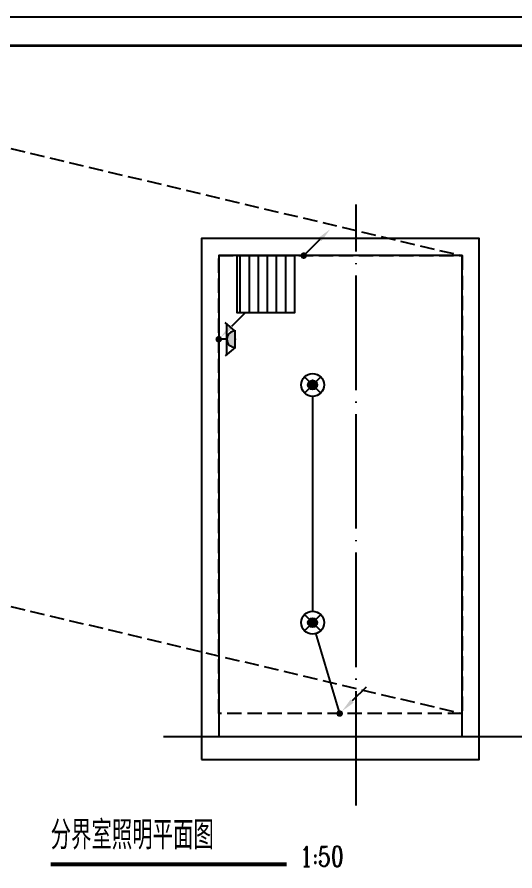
# Model space of a CAD drawing. Extents: x 532544 to 585094, y 87854 to 151914.
# Drawn here: x 547154 to 555851, y 136997 to 151914 of the extents above; entities that cross this region are included whole.
import ezdxf

# ---------------------------------------------------------------- set-up
doc = ezdxf.new("R2010")
doc.units = 0
doc.header["$LTSCALE"] = 1000
doc.header["$MEASUREMENT"] = 0
doc.linetypes.add('DASH', pattern=[0.35, 0.25, -0.1])
doc.linetypes.add('DOTE', pattern=[2.42, 2, -0.2, 0.02, -0.2])
for name, color, linetype in [('00-图签', 7, 'Continuous'), ('A_AXIS-轴线', 1, 'DOTE'), ('A_STR-砌块墙', 121, 'Continuous'), ('DIM_SYMB', 3, 'Continuous'), ('EQUIP-插座', 80, 'Continuous'), ('EQUIP-照明', 3, 'Continuous'), ('GDXT', 3, 'Continuous'), ('LWIRE', 4, 'Continuous'), ('WIRE-照明', 1, 'Continuous'), ('集水坑&', 6, 'Continuous')]:
    doc.layers.add(name, color=color, linetype=linetype)
doc.styles.add('_TCH_LABEL', font='COMPLEX', dxfattribs={"bigfont": 'GBCBIG'})
doc.styles.get("Standard").update_dxf_attribs({"font": 'gbenor.shx', "bigfont": 'gbcbig.shx'})
doc.styles.add('长仿宋', font='complex.shx', dxfattribs={"width": 0.7, "bigfont": 'jd.shx'})

# ---------------------------------------------------------------- blocks, each defined once
blk = doc.blocks.new('$TelecSys$00000078')
for p, q in [((1.15, 1.15), (0.55, 0.55)), ((0.104, 0.104), (0.104, 0.104)), ((-0.104, -0.104), (-0.104, -0.104))]:
    blk.add_line(p, q)
at = {"const_width": 0.142}
blk.add_lwpolyline([(-0.071, 0, 1), (0.071, 0, 1)], format="xyb", close=True, dxfattribs=at)
blk.add_solid([(0.62, 0.48), (0.48, 0.62), (0.1, 0.1)])
at = {"width": 0.8, "flags": 9}
blk.add_attdef('A', (0, 0), '', height=0.00002, dxfattribs=at)
blk = doc.blocks.new('$equip$00001149')
for p, q in [((-0.354, 0.354), (0.354, -0.354)), ((0.354, 0.354), (-0.354, -0.354))]:
    blk.add_line(p, q)
for radius in [0.5, 0.2]:
    blk.add_circle((0, 0), radius)
for points in [[(-0.173, 0.1), (0.173, 0.1), (-0.2, 0), (0.2, 0)], [(-0.173, -0.1), (0.173, -0.1), (-0.2, 0), (0.2, 0)], [(-0.1, 0.173), (0.1, 0.173), (-0.173, 0.1), (0.173, 0.1)], [(0, 0.2), (0, 0.2), (-0.1, 0.173), (0.1, 0.173)], [(-0.1, -0.173), (0.1, -0.173), (-0.173, -0.1), (0.173, -0.1)], [(0, -0.2), (0, -0.2), (-0.1, -0.173), (0.1, -0.173)]]:
    blk.add_solid(points)
at = {"flags": 9}
blk.add_attdef('A', (0, 0), '', height=0.00002, dxfattribs=at)
blk = doc.blocks.new('$TelecSys$00000079')
for p, q in [((0.7, 0.7), (0, 0)), ((0.104, 0.104), (0.104, 0.104)), ((-0.104, -0.104), (-0.104, -0.104))]:
    blk.add_line(p, q)
at = {"const_width": 0.142}
blk.add_lwpolyline([(-0.071, 0, 1), (0.071, 0, 1)], format="xyb", close=True, dxfattribs=at)
blk.add_solid([(0.63, 0.77), (0.77, 0.63), (1.15, 1.15)])
at = {"width": 0.8, "flags": 9}
blk.add_attdef('A', (0, 0), '', height=0.00002, dxfattribs=at)
blk = doc.blocks.new('$equip$00001248')
for p, q in [((-0.357, 0.75), (-0.357, 0.714)), ((0.357, 0.75), (0.357, 0.714)), ((-0.357, 0.714), (-0.724, 0.277)), ((0.357, 0.714), (-0.357, 0.714)), ((0.357, 0.714), (0.724, 0.277)), ((0.657, 0.357), (-0.657, 0.357)), ((0, 0.357), (0, 0))]:
    blk.add_line(p, q)
blk.add_arc((0, 0.714), 0.357, 180, 0)
for points in [[(0.309, 0.536), (-0.309, 0.536), (0.357, 0.714), (-0.357, 0.714)], [(0.179, 0.405), (-0.179, 0.405), (0.309, 0.536), (-0.309, 0.536)], [(0, 0.357), (0, 0.357), (0.179, 0.405), (-0.179, 0.405)]]:
    blk.add_solid(points)
at = {"layer": 'EQUIP-照明'}
for p in [(0, 0.714), (-0.657, 0.357), (0, 0), (0.657, 0.357)]:
    blk.add_point(p, dxfattribs=at)
at = {"layer": 'EQUIP-照明', "style": '_TCH_LABEL', "flags": 9}
blk.add_attdef('A', (0, 0), '', height=0.00002, dxfattribs=at)

msp = doc.modelspace()

# ---------------------------------------------------------------- hatches: boundary and pattern name
at = {"layer": '集水坑&', "linetype": 'Continuous'}
h = msp.add_hatch(dxfattribs=at)
h.set_pattern_fill('ANSI31', color=256, scale=100, angle=45)
h.set_pattern_definition([(90, (443578.77, 82799.79), (-158.75, 1e-14), [])])
h.paths.add_polyline_path([(551001.2, 147746), (552001.2, 147746), (552001.2, 146746), (551001.2, 146746)])

# ---------------------------------------------------------------- linework, layer by layer
at = {"linetype": 'DASH'}
for p, q in [((544319, 150262.7), (554926.5, 147746)), ((544319, 142262.7), (554926.5, 139746))]:
    msp.add_line(p, q, dxfattribs=at)
for points in [[(550376.5, 138946), (555226.5, 138946), (555226.5, 148046), (550376.5, 148046)], [(550676.5, 139346), (554926.5, 139346), (554926.5, 147746), (550676.5, 147746)]]:
    msp.add_lwpolyline(points, close=True)
at = {"layer": '00-图签'}
msp.add_lwpolyline([(585093.5, 122214.3), (585093.5, 151914.3), (532543.5, 151914.3), (532543.5, 122214.3)], close=True, dxfattribs=at)
at = {"layer": '00-图签', "const_width": 50}
msp.add_lwpolyline([(584593.5, 122714.3), (584593.5, 151414.3), (533793.5, 151414.3), (533793.5, 122714.3)], close=True, dxfattribs=at)
at = {"layer": 'A_AXIS-轴线'}
for p, q in [((553076.5, 138137.5), (553076.5, 148641.5)), ((549710.8, 139346), (557352.1, 139346))]:
    msp.add_line(p, q, dxfattribs=at)
at = {"layer": 'A_STR-砌块墙', "linetype": 'DASH'}
msp.add_lwpolyline([(550676.5, 147746), (554926.5, 147746), (554926.5, 139746), (550676.5, 139746)], close=True, dxfattribs=at)
at = {"layer": 'DIM_SYMB', "const_width": 70}
msp.add_lwpolyline([(547740.1, 137113.3), (551862.8, 137113.3)], dxfattribs=at)
at = {"layer": 'WIRE-照明', "linetype": 'Continuous', "const_width": 35}
for points in [[(552315.7, 141534.5), (552315.7, 145288)], [(552372.8, 141142.8), (552780.9, 139773.3)]]:
    msp.add_lwpolyline(points, dxfattribs=at)
at = {"layer": '集水坑&', "linetype": 'Continuous'}
msp.add_lwpolyline([(551001.2, 147746), (552001.2, 147746), (552001.2, 146746), (551001.2, 146746)], close=True, dxfattribs=at)

# ---------------------------------------------------------------- block references
at = {"layer": 'EQUIP-插座', "xscale": 400, "yscale": 400, "zscale": 400, "rotation": 270}
msp.add_blockref('$equip$00001248', (550676.5, 146286), dxfattribs=at)
at = {"layer": 'EQUIP-照明', "xscale": 400, "yscale": 400, "zscale": 400}
for p in [(552315.7, 145488), (552315.7, 141334.5)]:
    msp.add_blockref('$equip$00001149', p, dxfattribs=at)
at = {"layer": 'LWIRE', "xscale": 400, "yscale": 400, "zscale": 400}
for name, p in [('$TelecSys$00000079', (552161.6, 147746)), ('$TelecSys$00000078', (550676.5, 146286)), ('$TelecSys$00000078', (552789, 139746))]:
    msp.add_blockref(name, p, dxfattribs=at)

# ---------------------------------------------------------------- texts
at = {"layer": 'GDXT', "color": 3, "linetype": 'Continuous', "style": '长仿宋', "width": 0.75}
for s, height, p in [('分界室照明平面图', 500, (547740.1, 137373.3)), ('1:50', 350, (552093.8, 137075.6))]:
    msp.add_text(s, height=height, dxfattribs=at).set_placement(p)

doc.saveas('drawing.dxf')
